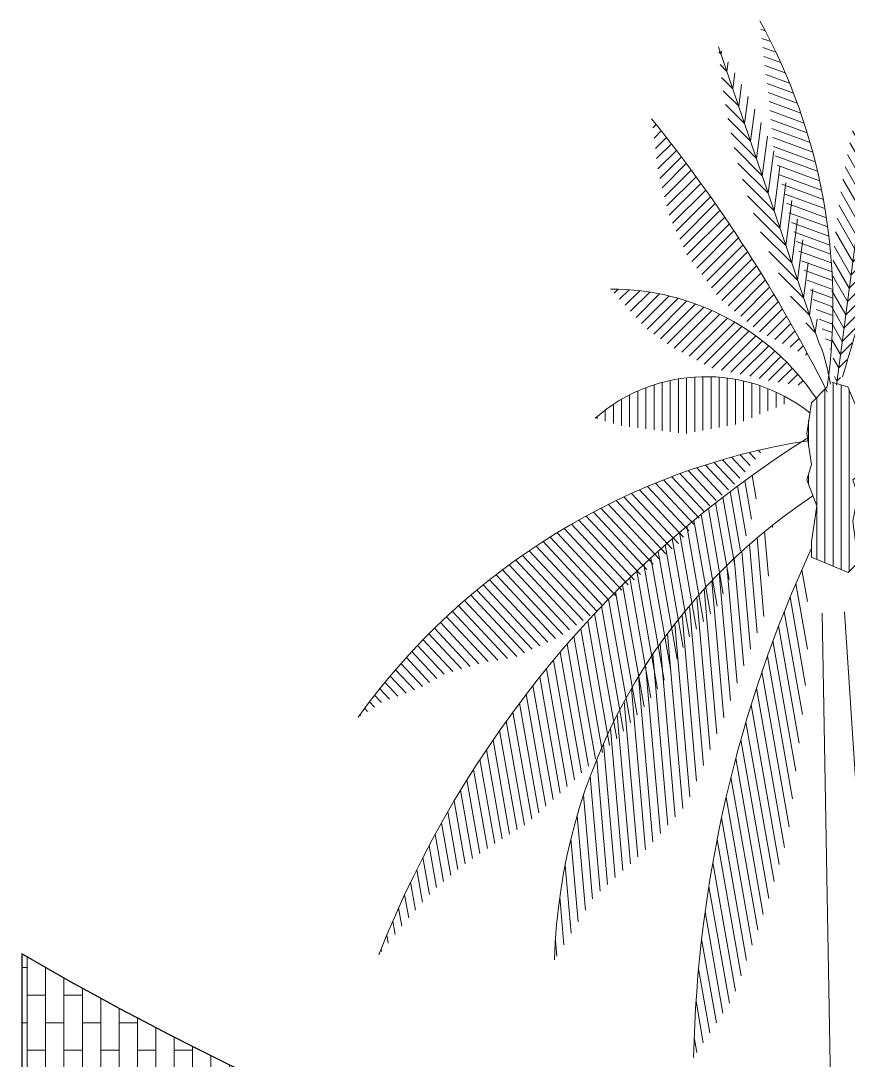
# Model space of a CAD drawing. Header units: inches. Extents: x 17.6 to 55, y 11.8 to 85.9.
# Drawn here: x 37.886 to 41.547, y 64.392 to 68.988 of the extents above; entities that cross this region are included whole.
import ezdxf

# ---------------------------------------------------------------- set-up
doc = ezdxf.new("R2010")
doc.units = ezdxf.units.IN
doc.header["$MEASUREMENT"] = 0
doc.layers.add('FURNITURE F 1 100', color=7, linetype='Continuous', lineweight=13, true_color=0x93979a)
doc.layers.add('HATCH F 1 100', color=7, linetype='Continuous', lineweight=0, true_color=0xc9c9c9)
doc.layers.add('TREE G 1 100', color=7, linetype='Continuous', lineweight=9, true_color=0xbed3d5, transparency=0.6)
doc.layers.add('WALL 1 100', color=250, linetype='Continuous', lineweight=30)

# ---------------------------------------------------------------- blocks, each defined once
blk = doc.blocks.new('*X33')
at = {"color": 0}
for p, q in [((18.75827172989085, 10.34624338374745), (18.75609835755581, 10.34841675608249)), ((18.76258618679213, 10.3136446555987), (18.75373331567674, 10.3224975267141)), ((18.7669006436934, 10.28104592744997), (18.75169846274007, 10.29624810840331)), ((18.77121510059468, 10.24844719930123), (18.75000563595022, 10.26965666394569)), ((18.77552955749595, 10.2158484711525), (18.74866760462644, 10.24271042402201)), ((18.77984401439722, 10.18324974300376), (18.74769817410432, 10.21539558329667)), ((18.7841584712985, 10.15065101485502), (18.74711230521826, 10.18769718093527)), ((18.78847292819977, 10.11805228670629), (18.74692625232405, 10.15959896258201)), ((18.79278738510105, 10.08545355855755), (18.74715772351088, 10.13108322014772)), ((18.79710184200232, 10.05285483040881), (18.74782606753376, 10.10213060487738)), ((18.8014162989036, 10.02025610226007), (18.74895249313526, 10.07271990802841)), ((18.80573075580487, 9.987657374111338), (18.75056032790708, 10.04282780200913)), ((18.81004521270615, 9.955058645962602), (18.75267532578796, 10.0124285328808)), ((18.81435966960742, 9.922459917813866), (18.75532603488195, 9.981493552539341)), ((18.8186741265087, 9.88986118966513), (18.75854424075437, 9.949991075419458)), ((18.82298858340997, 9.857262461516394), (18.76236550508877, 9.917885539837599)), ((18.82730304031125, 9.824663733367657), (18.7668298261005, 9.885136947578406)), ((18.83161749721252, 9.792065005218916), (18.77198245621058, 9.851700046220865)), ((18.8359319541138, 9.75946627707018), (18.77787492542542, 9.817523305758565)), ((18.84024641101507, 9.726867548921444), (18.78456633758414, 9.78254762235238)), ((18.84456086791635, 9.694268820772708), (18.79212503423332, 9.74670465445574)), ((18.84887532481762, 9.661670092623972), (18.80063076247376, 9.709914654967834)), ((18.8531897817189, 9.629071364475237), (18.81017754732187, 9.672083598872263)), ((18.85750423862017, 9.596472636326501), (18.82087757098443, 9.63309930396224)), ((18.86181869552145, 9.563873908177765), (18.83286652815675, 9.592826075542458)), ((18.86613315242272, 9.531275180029029), (18.8463112092432, 9.551097123208553)), ((18.870447609324, 9.498676451880288), (18.86142056341862, 9.507703497785663))]:
    blk.add_line(p, q, dxfattribs=at)
blk = doc.blocks.new('*X32')
at = {"color": 0}
for p, q in [((19.04660667632482, 10.3590503213306), (19.05762668276822, 10.36306127565742)), ((19.02055131946953, 10.30699983609305), (19.05251239573839, 10.31863271651003)), ((19.0331787854719, 10.33287941330164), (19.05506953925331, 10.34084699608372)), ((19.00867622353578, 10.28139409919459), (19.04995525222347, 10.29641843693633)), ((18.9975108628537, 10.25604668480195), (19.04739810870855, 10.27420415736263)), ((18.98701720918641, 10.23094375176884), (19.04484096519363, 10.25198987778894)), ((18.97716117906006, 10.2060728947253), (19.04228382167871, 10.22977559821524)), ((18.96791209031894, 10.18142294627993), (19.0397266781638, 10.20756131864155)), ((18.95112638950492, 10.13274633992329), (19.03501137014946, 10.1632779759799)), ((18.95924221213146, 10.15698381323545), (19.03722007467879, 10.18536543413438)), ((18.94354172775125, 10.10870219335846), (19.03280266562014, 10.14119051782542)), ((18.93646732559562, 10.08484376609906), (19.03059396109082, 10.11910305967094)), ((18.92988404806223, 10.06116409358347), (19.0283852565615, 10.09701560151646)), ((18.92377433212296, 10.03765678339224), (19.02617655203217, 10.07492814336197)), ((18.91812201951424, 10.01431595439838), (19.02268799297839, 10.0523748562564)), ((18.91291221222424, 9.991136184169038), (19.0170180538667, 10.02902761174013)), ((18.90813114701013, 9.968112463293501), (19.01134811475502, 10.00568036722385)), ((18.89980522078821, 9.922514963076988), (19.00000823653165, 9.958985878191307)), ((18.90376608597758, 9.945240155557377), (19.00567817564333, 9.98233312270758)), ((18.89623758848763, 9.89993289566325), (18.99433829741996, 9.935638633675032)), ((18.89305299728669, 9.877490243808287), (18.98866835830827, 9.912291389158758)), ((18.89024196090809, 9.855183554789516), (18.9824364729684, 9.888739612942167)), ((18.88779564033236, 9.83300961146696), (18.97620205145268, 9.865186913633057)), ((18.88570579196336, 9.810965413416994), (18.96996762993696, 9.841634214323946)), ((18.88396472138375, 9.789048160100743), (18.96373320842123, 9.818081515014836)), ((18.88256524199564, 9.767255235810483), (18.95749878690551, 9.794528815705727)), ((18.88150063794654, 9.745584196175813), (18.95126436538979, 9.770976116396616)), ((18.88076463082604, 9.724032756042227), (18.94394096362761, 9.74702706069209)), ((18.88035134969203, 9.702598778561544), (18.93643642089824, 9.723012075067306)), ((18.88025530404621, 9.681280265355815), (18.92893187816888, 9.698997089442521)), ((18.88047135942955, 9.660075347634788), (18.92142733543952, 9.674982103817735)), ((18.88099471535355, 9.638982278163532), (18.91392279271015, 9.65096711819295)), ((18.88182088531875, 9.617999423989788), (18.90641824998079, 9.626952132568164)), ((18.88294567870502, 9.597125259852573), (18.89891370725143, 9.602937146943379)), ((18.88436518434499, 9.576358362203376), (18.88824117341548, 9.577769106853378))]:
    blk.add_line(p, q, dxfattribs=at)
blk = doc.blocks.new('*X31')
at = {"color": 0}
for p, q in [((19.15528604524381, 10.30230914478823), (19.16039267097613, 10.30741577052056)), ((19.14081520924979, 10.25955403754675), (19.15764566916125, 10.27638449745821)), ((19.12634437325578, 10.21679893030528), (19.15416876422967, 10.24462332127917)), ((19.11187353726176, 10.1740438230638), (19.14990223955093, 10.21207252535296)), ((19.09740270126775, 10.13128871582232), (19.14477652322313, 10.1786625377777)), ((19.08293186527373, 10.08853360858084), (19.13870974131325, 10.14431148462037)), ((19.06846102927971, 10.04577850133937), (19.13160442527778, 10.10892189733743)), ((19.0539901932857, 10.00302339409789), (19.12334298527865, 10.07237618609084)), ((19.03951935729168, 9.960268286856408), (19.11378133074755, 10.03453026031227)), ((19.02504852129766, 9.917513179614929), (19.10273961525492, 9.99520427357218)), ((19.01057768530365, 9.874758072373453), (19.0899883387297, 9.954168725799503)), ((18.99610684930963, 9.832002965131974), (19.07522659105402, 9.911122706876357)), ((18.98163601331562, 9.789247857890496), (19.05804619770381, 9.865658042278689)), ((18.9671651773216, 9.746492750649017), (19.03786865432303, 9.817196227650452)), ((18.95269434132759, 9.70373764340754), (19.01382428091319, 9.764867582993151)), ((18.93822350533357, 9.660982536166063), (18.98449155619012, 9.707250587022616)), ((18.92375266933955, 9.618227428924584), (18.94722610310528, 9.641700862690316))]:
    blk.add_line(p, q, dxfattribs=at)
blk = doc.blocks.new('*X30')
at = {"color": 0}
for p, q in [((19.32006403473243, 10.09557806262795), (19.30224073130156, 10.11340136605882)), ((19.32330544125738, 10.12062092735047), (19.31478043768453, 10.12914593092331)), ((19.31682262820747, 10.07053519790544), (19.28977930557301, 10.0975785205399)), ((19.31033981515757, 10.02044946846042), (19.26509191416794, 10.06569736945005)), ((19.31358122168252, 10.04549233318293), (19.27739631313399, 10.08167724173146)), ((19.30607207441793, 9.996432937952596), (19.25286627648103, 10.04963873588949)), ((19.29442603932513, 9.951510430550474), (19.22865199475703, 10.01728447511857)), ((19.30024905687153, 9.973971684251536), (19.24071957558052, 10.03350116554254)), ((19.28278000423233, 9.906587923148354), (19.20475496594288, 9.984612961437806)), ((19.28860302177873, 9.929049176849414), (19.21666372517092, 10.00098847345722)), ((19.2745993193976, 9.88648433673562), (19.19292592424873, 9.968157731884494)), ((19.25682120081125, 9.847693912827044), (19.16950786304097, 9.935007250597325)), ((19.26571026010443, 9.867089124781332), (19.18117681541866, 9.951622569467094)), ((19.24793214151808, 9.82829870087275), (19.15791929907036, 9.918311543320465)), ((19.22690781725793, 9.792754482637978), (19.13498430668486, 9.88467799321105)), ((19.23902932608757, 9.8089172450558), (19.14641136394108, 9.901535207202286)), ((19.21478630842829, 9.776591720220155), (19.12363838505392, 9.86773964359453)), ((19.19054329076901, 9.74426619538451), (19.10119102405351, 9.833618462100011)), ((19.20266479959865, 9.760428957802333), (19.11237386564913, 9.850719891751854)), ((19.17842178193938, 9.728103432966687), (19.09009014497119, 9.816435069934869)), ((19.15309421162318, 9.696862460787948), (19.06813545964213, 9.781821212769001)), ((19.16630027310974, 9.711940670548865), (19.07907152237204, 9.799169421286559)), ((19.13772265100134, 9.683949750162336), (19.05728226974028, 9.764390131423397)), ((19.10697952975764, 9.65812432891111), (19.03582580910225, 9.7292780495665)), ((19.12235109037949, 9.671037039536722), (19.04651227536071, 9.746875854555505)), ((19.09160796913579, 9.645211618285497), (19.02522321364416, 9.711596373777128)), ((19.07623640851394, 9.632298907659886), (19.01470484192879, 9.693830474245038)), ((19.04178003261227, 9.610186741066634), (18.99392223395753, 9.658044539721375)), ((19.06061679058061, 9.619634254345762), (19.00427105735143, 9.675979987574934)), ((19.02294327464394, 9.600739227787505), (18.98365875664751, 9.640023745783926)), ((18.98526975870727, 9.58184420122925), (18.9633894354408, 9.603724524495718)), ((19.0041065166756, 9.591291714508378), (18.9734810213896, 9.621917209794377)), ((18.96643300073893, 9.572396687950121), (18.95338441757645, 9.585445271112608)), ((18.9475962427706, 9.562949174670994), (18.94346639832861, 9.56707901911298))]:
    blk.add_line(p, q, dxfattribs=at)
blk = doc.blocks.new('*X15')
at = {"color": 0}
for p, q in [((18.84, 9.032028664999366), (18.84, 9.476605261864687)), ((18.86, 9.035941383565632), (18.86, 9.489857345698478)), ((18.88, 9.044308466044065), (18.88, 9.495764754378152)), ((18.9, 9.052675548522497), (18.9, 9.47914144847032)), ((18.92, 9.061042631000928), (18.92, 9.459107365285236)), ((18.82, 9.2649663706656), (18.82, 9.42902657324236)), ((18.94, 9.339002954949544), (18.94, 9.40179140444776)), ((18.8, 9.279849953498907), (18.8, 9.319311126341045)), ((18.94, 9.244028560459244), (18.94, 9.271407124947252)), ((18.82, 9.212122731789874), (18.82, 9.222383129654887)), ((18.82, 9.052062748184452), (18.82, 9.064782720508463))]:
    blk.add_line(p, q, dxfattribs=at)
blk = doc.blocks.new('*X29')
at = {"color": 0}
for p, q in [((19.35070420981186, 9.640673818836582), (19.28325621543115, 9.7081218132173)), ((19.36417494692756, 9.655487352968347), (19.30645175949145, 9.713210540404457)), ((19.37764568404326, 9.670300887100113), (19.33046010307797, 9.717486468065399)), ((19.39111642115895, 9.685114421231878), (19.3553528927413, 9.720877949649527)), ((19.40458715827465, 9.699927955363647), (19.38121815028395, 9.723296963354345)), ((19.41805789539034, 9.714741489495411), (19.40816575011868, 9.72463363476708)), ((19.28786745969129, 9.590373483967314), (19.19755695865479, 9.68068398500381)), ((19.30418498785147, 9.602340227054595), (19.21800291902547, 9.68852229588059)), ((19.32050251601165, 9.614306970141879), (19.23907707945622, 9.695732406697301)), ((19.33682004417183, 9.62627371322916), (19.26081439541719, 9.702279361983802)), ((19.23352887301891, 9.5598592568973), (19.13971284012554, 9.653675289790673)), ((19.25191335047616, 9.569759050687514), (19.15843531901652, 9.663237082147157)), ((19.27029782793341, 9.579658844477727), (19.17770951563456, 9.67224715677657)), ((19.19675991810442, 9.540059669316872), (19.10385259005975, 9.632966997361539)), ((19.21514439556167, 9.549959463107086), (19.12152376715234, 9.643580091516414)), ((19.15441087125608, 9.525840173670288), (19.07001398528914, 9.610237059637225)), ((19.17760377978388, 9.530931536389952), (19.08668627141046, 9.621849044763367)), ((19.10802505420048, 9.515657448230959), (19.03811807311559, 9.585564429315854)), ((19.13121796272829, 9.520748810950623), (19.05382691118421, 9.598139862494701)), ((19.06163923714489, 9.50547472279163), (19.00811571996888, 9.558998239967632)), ((19.08483214567269, 9.510566085511295), (19.0228822168467, 9.57251601433728)), ((19.01472935755247, 9.495816059889119), (18.97998413639928, 9.53056128104231)), ((19.03844632861709, 9.500383360071966), (18.99381653118729, 9.54501315750177)), ((18.96538205231424, 9.488594822632432), (18.953725332803, 9.50025154214367)), ((18.99005570493335, 9.492205441260776), (18.96661955024492, 9.515641595949207))]:
    blk.add_line(p, q, dxfattribs=at)
blk = doc.blocks.new('*X25')
at = {"color": 0}
for p, q in [((19.1, 9.400316723594088), (19.1, 9.499218767040722)), ((19.12, 9.392600055252796), (19.12, 9.503309003737899)), ((19.14, 9.388850026975451), (19.14, 9.506383582289162)), ((19.16, 9.385099998698106), (19.16, 9.508465248246571)), ((19.18, 9.381349970420763), (19.18, 9.509569016391495)), ((19.2, 9.377599942143418), (19.2, 9.509702725060828)), ((19.22, 9.373849913866074), (19.22, 9.508867318067717)), ((19.24, 9.37009988558873), (19.24, 9.507056878304248)), ((19.26, 9.371552506109541), (19.26, 9.504258415855752)), ((19.28, 9.374052524961103), (19.28, 9.500451392636222)), ((19.04, 9.425675135550353), (19.04, 9.480489340839108)), ((19.06, 9.417222331564933), (19.06, 9.487856024105518)), ((19.08, 9.408769527579508), (19.08, 9.494081520007606)), ((19.3, 9.376552543812666), (19.3, 9.4956069419249)), ((19.32, 9.37905256266423), (19.32, 9.489686710793277)), ((19.34, 9.381552581515791), (19.34, 9.482641210512826)), ((19.36, 9.384052600367355), (19.36, 9.474407495297413)), ((19, 9.442580743521196), (19, 9.46204579507502)), ((19.02, 9.434127939535776), (19.02, 9.471914280919766)), ((19.38, 9.386552619218918), (19.38, 9.46490588686554)), ((19.4, 9.389052638070481), (19.4, 9.454035291257199)), ((19.42, 9.394661182981014), (19.42, 9.44166635671192)), ((19.44, 9.400513528377244), (19.44, 9.427631177228184)), ((19.46, 9.406365873773474), (19.46, 9.411707192804236))]:
    blk.add_line(p, q, dxfattribs=at)
blk = doc.blocks.new('*X17')
at = {"color": 0}
for p, q in [((19.05805586404691, 9.32286655535796), (19.06355334850517, 9.328761885674849)), ((19.07076116759135, 9.307165741617588), (19.08589319723618, 9.323392856727873)), ((19.08346647113579, 9.291464927877218), (19.10799020983071, 9.317763417906479)), ((19.09617177468023, 9.275764114136848), (19.12984973079946, 9.311879300496702)), ((19.10937071398076, 9.260592659935467), (19.15147678629501, 9.305745894387302)), ((19.12260885382562, 9.245463243171232), (19.17287610671934, 9.299368272313352)), ((19.13737000202567, 9.231967052912205), (19.19405214717826, 9.292751211790922)), ((19.15242903229643, 9.218790302065097), (19.2150091060238, 9.285899215001365)), ((19.1674880625672, 9.205613551217986), (19.23575094169426, 9.27881652685005)), ((19.18254709283796, 9.192436800370878), (19.25628138803421, 9.271507151395062)), ((19.19615486731683, 9.1777037682223), (19.27660396825433, 9.26397486681729)), ((19.20893512610445, 9.162083334139368), (19.2967220076706, 9.25622323908154)), ((19.22171538489208, 9.146462900056438), (19.31663864534593, 9.248255634420675)), ((19.23449564367969, 9.130842465973508), (19.33635684474223, 9.240075230758505)), ((19.24727590246732, 9.115222031890577), (19.35587940347838, 9.231685028173976)), ((19.26024727209238, 9.099806539089872), (19.3752089622786, 9.223087858497118)), ((19.27575888501929, 9.087115123721915), (19.394348013186, 9.214286394117)), ((19.29127049794621, 9.074423708353958), (19.41329890710781, 9.205283156072943)), ((19.30678211087312, 9.061732292986001), (19.43206386075121, 9.196080521492407)), ((19.32229372380003, 9.049040877618044), (19.45064496300277, 9.186680730431954)), ((19.33780533672694, 9.036349462250087), (19.4690441807981, 9.177085892171807)), ((19.35325971736068, 9.023596672761716), (19.48726336452402, 9.167297991008878)), ((19.36864800280501, 9.010773004860358), (19.50530425299063, 9.157318891588725)), ((19.38403628824935, 8.997949336959001), (19.52316847800713, 9.147150343812461)), ((19.39942457369369, 8.985125669057643), (19.54085756859129, 9.136793987350918)), ((19.41481285913802, 8.972302001156287), (19.55837295483995, 9.126251355795182)), ((19.43020114458236, 8.959478333254928), (19.57571597148462, 9.11552388046957)), ((19.4455894300267, 8.946654665353572), (19.59288786115405, 9.104612893930272)), ((19.46097771547103, 8.933830997452215), (19.60988977736342, 9.093519633170873)), ((19.47737401289675, 8.922088290059019), (19.62672278724762, 9.08224524255343)), ((19.49409144357602, 8.910689955918686), (19.64338787405442, 9.070790776482088)), ((19.5108088742553, 8.899291621778355), (19.65988593941155, 9.05915720183423)), ((19.52752630493457, 8.887893287638024), (19.67621780538047, 9.047345400162829)), ((19.54424373561385, 8.876494953497692), (19.69238421630783, 9.035356169681938)), ((19.56227896738821, 8.866509788017773), (19.70838584048469, 9.023190227045978)), ((19.58136296990412, 8.857649291465068), (19.72422327162235, 9.01084820893238)), ((19.60044697242002, 8.84878879491236), (19.73989703015246, 8.998330673435763)), ((19.61953097493592, 8.839928298359656), (19.75540756435821, 8.985638101280985)), ((19.63861497745183, 8.83106780180695), (19.77075525134225, 8.972770896861126)), ((19.65769897996773, 8.822207305254244), (19.78594039783644, 8.959729389105847)), ((19.68038388297138, 8.817208301712506), (19.80096324085749, 8.94651383218444)), ((19.70422069240173, 8.813444566579644), (19.81582394821156, 8.93312440604699)), ((19.72805750183208, 8.809680831446782), (19.83052261885067, 8.919561216806535)), ((19.75047510123666, 8.80439517988933), (19.84505928308241, 8.905824296963996)), ((19.77197420377453, 8.798124561031756), (19.85943390263411, 8.891913605476962)), ((19.79347330631239, 8.791853942174182), (19.87364637057183, 8.877829027672801)), ((19.81497240885026, 8.78558332331661), (19.88769651107359, 8.863570375005548)), ((19.83577793886155, 8.778568938983412), (19.90158407905599, 8.849137384655421)), ((19.85371546953244, 8.768479001897182), (19.9153087596521, 8.834529718968986)), ((19.87165300020332, 8.758389064810952), (19.92887016753817, 8.819746964737096)), ((19.8895905308742, 8.748299127724723), (19.94226784610573, 8.804788632307122)), ((19.90919016770911, 8.73999158128153), (19.95550126647494, 8.78965415452487)), ((19.92961177223802, 8.732565487274044), (19.96856982634414, 8.7743428855009)), ((19.95003337676694, 8.725139393266561), (19.9814728486697, 8.758854099194787)), ((19.97045498129585, 8.717713299259078), (19.99420958016929, 8.743186987810143)), ((19.98961170620629, 8.70893078792679), (20.00677918964086, 8.727340659991878)), ((20.006956023241, 8.698204707098766), (20.01918076608809, 8.711314138816078)), ((20.02430034027571, 8.687478626270744), (20.03141331664261, 8.695106359561754)), ((20.04164465731042, 8.67675254544272), (20.04347576427129, 8.678716167252267))]:
    blk.add_line(p, q, dxfattribs=at)
blk = doc.blocks.new('*X24')
at = {"color": 0}
for p, q in [((18.75090926832464, 9.00505127441156), (18.75053877642815, 9.00606919253125)), ((18.75919195738794, 8.923818685234542), (18.74661663594088, 8.958369096952705)), ((18.76747464645123, 8.842586096057522), (18.74269449545361, 8.91066900137416)), ((18.77299562376295, 8.768941247556995), (18.73877235496633, 8.862968905795613)), ((18.77299562376295, 8.710465159553724), (18.73485021447906, 8.81526881021706)), ((18.77299562376295, 8.651989071550464), (18.73092807399178, 8.767568714638514)), ((18.77299562376295, 8.593512983547207), (18.72700593350451, 8.719868619059968)), ((18.77299562376295, 8.535036895543946), (18.72308379301723, 8.672168523481423)), ((18.77299562376295, 8.476560807540686), (18.71916165252996, 8.624468427902876)), ((18.77299562376295, 8.418084719537426), (18.71523951204269, 8.576768332324331)), ((18.77141581307689, 8.363949125721101), (18.71131737155541, 8.529068236745786)), ((18.76829668881433, 8.31404276119771), (18.70739523106814, 8.48136814116724)), ((18.76517756455176, 8.264136396674319), (18.70347309058086, 8.433668045588695)), ((18.7620584402892, 8.21423003215092), (18.69955095009359, 8.38596795001014)), ((18.75589292979806, 8.172693545001477), (18.69562880960632, 8.338267854431594)), ((18.7484519242037, 8.134661451846739), (18.69170666911904, 8.290567758853049)), ((18.74101091860935, 8.096629358692002), (18.68778452863177, 8.242867663274502)), ((18.733569913015, 8.058597265537264), (18.68386238814449, 8.195167567695957)), ((18.72612890742064, 8.020565172382527), (18.67994024765722, 8.14746747211741)), ((18.71545859749193, 7.991405519966996), (18.67601810716994, 8.099767376538866)), ((18.70452337158549, 7.962973718218312), (18.67209596668267, 8.05206728096032)), ((18.69358814567905, 7.934541916469623), (18.66817382619539, 8.004367185381765)), ((18.68290941017162, 7.905405413141341), (18.66425168570812, 7.95666708980322)), ((18.67280249926127, 7.874697834644721), (18.66032954522084, 7.908966994224675)), ((18.66269558835091, 7.843990256148101), (18.65640740473357, 7.861266898646129)), ((18.65258867744056, 7.81328267765148), (18.6524852642463, 7.813566803067584))]:
    blk.add_line(p, q, dxfattribs=at)
blk = doc.blocks.new('*X19')
at = {"color": 0}
for p, q in [((18.9431790940524, 8.95713194010551), (18.95694422196588, 9.035197859785965)), ((18.94295620444986, 8.840692460691994), (18.97138338628293, 9.001911020204854)), ((18.94743800917976, 8.750934628712882), (18.98568694228982, 8.967855107679718)), ((18.95515684142626, 8.679534892038221), (18.99984724955542, 8.932986791172436)), ((18.96313165214517, 8.609586881420382), (19.01385585535865, 8.897258132919635)), ((18.97133132329731, 8.54091411768951), (19.02770336775074, 8.860615868532937)), ((18.97953099444945, 8.472241353958637), (19.04137930182341, 8.823000535142706)), ((18.9877306656016, 8.403568590227765), (19.05487189191739, 8.784345406379394)), ((18.99913364464104, 8.353062688280765), (19.06816786005327, 8.744575179079739)), ((19.01207168485382, 8.311262550858087), (19.08125212740669, 8.703604336981304)), ((19.02500972506659, 8.269462413435411), (19.09410745068409, 8.661335088506867)), ((19.03794776527937, 8.227662276012735), (19.10671395799555, 8.617654734568339)), ((19.05139259691522, 8.18873629557412), (19.1190485479861, 8.572432260871306)), ((19.0650499640462, 8.151015663824998), (19.13108409943929, 8.525513855354003)), ((19.07870733117717, 8.113295032075875), (19.14278841262992, 8.476716904300277)), ((19.09236469830815, 8.075574400326754), (19.15412276183914, 8.425821783244862)), ((19.10602206543913, 8.037853768577632), (19.16503986856491, 8.372560362478662)), ((19.1196794325701, 8.00013313682851), (19.17548098369911, 8.316599459252938)), ((19.13481605580694, 7.970801783339136), (19.18537154674523, 8.257516219979289)), ((19.15083292267342, 7.94646253954335), (19.19461446815108, 8.194760022445596)), ((19.1668497895399, 7.92212329574756), (19.20307921761794, 8.127590592541699)), ((19.18286665640638, 7.897784051951774), (19.21058298721833, 8.054971174992138)), ((19.19888352327285, 7.873444808155988), (19.21685549435386, 7.975368921010407)), ((19.21490039013933, 7.849105564360203), (19.22146573477336, 7.886339484022705))]:
    blk.add_line(p, q, dxfattribs=at)
blk = doc.blocks.new('*X20')
at = {"color": 0}
for p, q in [((19.02893931459407, 9.13913909051728), (19.02942094469211, 9.144644147728423)), ((19.03856200509348, 9.019652681305338), (19.04817348927612, 9.129512448220085)), ((19.04996254644542, 8.92048720032436), (19.06688220030217, 9.11387972885169)), ((19.06653498959368, 8.880436827380157), (19.08554546914288, 9.09772760292805)), ((19.08310743274194, 8.840386454435953), (19.10416154269476, 9.081036032384784)), ((19.09959459956319, 8.799361368613749), (19.12272850554551, 9.06378312395891)), ((19.11595048614822, 8.756835742825285), (19.14124425913465, 9.04594489099434)), ((19.13230637273325, 8.714310117036822), (19.15970649726419, 9.027494973527705)), ((19.14866225931828, 8.671784491248358), (19.17811267714603, 9.008404307357758)), ((19.16527592936892, 8.632205343954638), (19.19645998494864, 8.988640730242984)), ((19.18196708920256, 8.593511908933442), (19.21474529450776, 8.968168509962588)), ((19.1986582490362, 8.554818473912253), (19.2329651174637, 8.946947774382524)), ((19.21534940886983, 8.516125038891062), (19.25111554253917, 8.92493381739916)), ((19.23204056870347, 8.477431603869872), (19.2691921609134, 8.902076245960247)), ((19.24962650513719, 8.448965512186964), (19.2871899735821, 8.878317921185403)), ((19.26791794548852, 8.4285633671821), (19.30510327507274, 8.853593629225202)), ((19.28620938583985, 8.408161222177236), (19.32292550567385, 8.827828392234363)), ((19.30450082619117, 8.38775907717237), (19.34064906105977, 8.800935292372902)), ((19.32279226654251, 8.367356932167503), (19.35826504322293, 8.772812624948875)), ((19.34108370689384, 8.346954787162638), (19.37576292889964, 8.743340108508002)), ((19.35966689317474, 8.329887313391922), (19.39313011931874, 8.712373738436979)), ((19.37826842645144, 8.313029546742772), (19.41035131469066, 8.679738637340666)), ((19.39686995972814, 8.296171780093623), (19.42740762185862, 8.645218855449109)), ((19.41547149300484, 8.279314013444473), (19.44427524087484, 8.608542358114187)), ((19.43407302628154, 8.262456246795324), (19.46092345817486, 8.56935808768775)), ((19.45267455955824, 8.245598480146175), (19.47731143732148, 8.527199281556731)), ((19.47113573497587, 8.227136415826699), (19.49338278652338, 8.48142137859693)), ((19.48874373296691, 8.198922488897773), (19.50905566461164, 8.431088929967162)), ((19.50635173095795, 8.170708561968846), (19.52420290324572, 8.374748394883675)), ((19.52395972894898, 8.14249463503992), (19.53860608027923, 8.30990319678922)), ((19.54156772694002, 8.114280708110995), (19.55182335264542, 8.231503046321327)), ((19.55917572493106, 8.086066781182069), (19.56260903387078, 8.125309681934668))]:
    blk.add_line(p, q, dxfattribs=at)
blk = doc.blocks.new('*X18')
at = {"color": 0}
for p, q in [((19.06888632534119, 9.209351436856617), (19.07907598242777, 9.26713985383985)), ((19.08041473661175, 9.159556896441558), (19.09708395807352, 9.254092749064885)), ((19.09349629390617, 9.118570684834827), (19.1150555911207, 9.240839535171334)), ((19.10737903527998, 9.082128213931655), (19.13299042132313, 9.2273776019734)), ((19.12135391642589, 9.046208293642916), (19.15088797055452, 9.213704237882231)), ((19.13552787600364, 9.011417403245348), (19.16874774198207, 9.19981662521894)), ((19.14970183558139, 8.976626512847782), (19.18656921918623, 9.185711835222754)), ((19.16457829190223, 8.945819679457621), (19.20435186522249, 9.171386822730057)), ((19.18157445563946, 8.927034304200914), (19.22209512162051, 9.156838420498051)), ((19.19857061937668, 8.908248928944209), (19.23979840731537, 9.142063333143966)), ((19.21556678311391, 8.889463553687506), (19.25746111750558, 9.127058130668003)), ((19.23256294685113, 8.8706781784308), (19.27508262243136, 9.111819241525007)), ((19.24818994977596, 8.844127906350593), (19.29266226606665, 9.096342945206285)), ((19.26353719878843, 8.815991070993324), (19.31019936471716, 9.080625364288911)), ((19.27888444780091, 8.787854235636056), (19.32769320551632, 9.064662455905589)), ((19.29504219104203, 8.764313941462635), (19.34514304480976, 9.048450002582864)), ((19.3114849565373, 8.742390088817302), (19.36254810641834, 9.031983602390055)), ((19.32792772203257, 8.720466236171973), (19.37990757976826, 9.015258658334734)), ((19.34441736151467, 8.698808219116016), (19.3972206178758, 8.998270366933465)), ((19.36120973985892, 8.678867119465004), (19.41448633517255, 8.981013705878357)), ((19.37800211820316, 8.658926019813991), (19.4317038051557, 8.963483420710695)), ((19.39479449654741, 8.63898492016298), (19.44887205784556, 8.945674010402453)), ((19.41179246732763, 8.620209793156388), (19.46599007703111, 8.92757971173446)), ((19.42914350333288, 8.603436998541584), (19.4830567972812, 8.909194482346415)), ((19.44649453933812, 8.586664203926777), (19.50007110069684, 8.890511982318095)), ((19.46384557534337, 8.569891409311971), (19.51703181337655, 8.871525554123421)), ((19.48119661134861, 8.553118614697167), (19.53393770156319, 8.85222820077797)), ((19.49854764735385, 8.536345820082364), (19.55078746743649, 8.832612561977152)), ((19.51589868335909, 8.519573025467558), (19.56757974451051, 8.812670887994155)), ((19.53330693828376, 8.503124735470239), (19.58431309258989, 8.792395011075179)), ((19.55076512547615, 8.486959625435027), (19.6009859922318, 8.771776314031802)), ((19.56822331266853, 8.470794515399815), (19.61759683865322, 8.7508056956872)), ((19.58568149986092, 8.454629405364601), (19.63414393501379, 8.729473532781475)), ((19.60313968705331, 8.438464295329386), (19.65062548499425, 8.707769637881894)), ((19.62059787424569, 8.422299185294174), (19.66703958457782, 8.68568321277272)), ((19.63841475562867, 8.408168331100855), (19.68338421292714, 8.663202796715781)), ((19.65672465899941, 8.396833543543462), (19.69965722223188, 8.640316208873362)), ((19.67503456237016, 8.385498755986069), (19.71585632638111, 8.617010484066117)), ((19.69334446574091, 8.374163968428677), (19.73197908828948, 8.59327180089621)), ((19.71165436911166, 8.362829180871284), (19.74802290567594, 8.569085401094418)), ((19.72979759235376, 8.350549103330616), (19.76398499505713, 8.544435498742162)), ((19.74791976289457, 8.338149629987829), (19.77986237367307, 8.519305177767073)), ((19.76604193343537, 8.325750156645045), (19.79565183900839, 8.493676275801867)), ((19.78416410397618, 8.313350683302259), (19.8113499455052, 8.467529252116769)), ((19.80195950233608, 8.299097992830708), (19.82695297798129, 8.440843036866475)), ((19.8196423601047, 8.284207052949927), (19.84245692116403, 8.413594858308244)), ((19.83732521787332, 8.269316113069147), (19.85785742462138, 8.385760043916042)), ((19.85500807564195, 8.254425173188366), (19.87314976220886, 8.357311790392464)), ((19.87232523381457, 8.23746024783735), (19.88832878494389, 8.328220896406377)), ((19.88927203928212, 8.218394947923162), (19.90338886595447, 8.298455450380722)), ((19.90621884474967, 8.199329648008979), (19.91832383580564, 8.267980463711364)), ((19.92316565021721, 8.180264348094795), (19.9331269060612, 8.236757437263337)), ((19.93988778588444, 8.15992488242665), (19.9477905783485, 8.204743845652304)), ((19.95654094170919, 8.139194212631931), (19.96230653541134, 8.171892519374266)), ((19.97319409753393, 8.118463542837214), (19.97666550957987, 8.138150898861698)), ((19.98984725335868, 8.097732873042496), (19.99085712264798, 8.103460126383085))]:
    blk.add_line(p, q, dxfattribs=at)

msp = doc.modelspace()

# ---------------------------------------------------------------- hatches: boundary and pattern name
at = {"layer": 'HATCH F 1 100'}
h = msp.add_hatch(dxfattribs=at)
h.set_pattern_fill('AR-BRSTD', color=256, scale=0.0012, angle=90, style=0)
h.set_pattern_definition([(90, (-1398.889507911058, -763.1572480572604), (-0.08129015999999999, 4.977586712308809e-18), []), (180, (-1398.889507911058, -763.1572480572604), (-0.08129016, -0.12192), [0.08129015999999999, -0.08129015999999999])])
edge = h.paths.add_edge_path()
edge.add_line((37.88996586928279, 64.86239664625006), (37.88937172728693, 62.16239664625024))
edge.add_line((37.88937172728693, 62.16239664625024), (45.45680957892405, 62.16239664624979))
edge.add_line((45.45680957892405, 62.16239664624979), (45.45680957892382, 62.86239664629281))
edge.add_arc((45.31830711975269, 77.65266434712524), 14.79091618506046, 239.8528049786992, 270.53652676008153, ccw=False)

# ---------------------------------------------------------------- linework, layer by layer
at = {"layer": 'FURNITURE F 1 100', "lineweight": 9}
msp.add_line((37.88996586928279, 64.86239664625006), (37.88996586928279, 62.16239664625024), dxfattribs=at)
at = {"layer": 'FURNITURE F 1 100'}
msp.add_arc((45.318307119973, 77.65266434764428), 14.79091618561994, 239.8528049789707, 270.5365267592021, dxfattribs=at)
at = {"layer": 'TREE G 1 100'}
for p, q in [((41.7011382319251, 68.93886425478578), (41.49449290434673, 67.3775148170516)), ((41.41893866968844, 67.5564055955526), (40.97317032342558, 68.87345966604377))]:
    msp.add_line(p, q, dxfattribs=at)
for points in [[(41.47484473609889, 67.39089429112661), (41.54523290530729, 67.37010370703999), (41.61313458303853, 67.20857006795447), (41.58975543832862, 67.1173291856139), (41.65759720590854, 67.02616596458049), (41.56643398487536, 66.95832419700034), (41.5899484821493, 66.89058006077809), (41.56658930749013, 66.77588237242023), (41.59020143612175, 66.5934605178904), (41.54593185707331, 66.54911549642858), (41.3842828354736, 66.61674203124264), (41.38422514421696, 66.68450613751517), (41.40754659767022, 66.84351112612873), (41.3631416660573, 66.95815112322995), (41.38393446903815, 67.02593298065855), (41.36296637339179, 67.16404975382781), (41.38370148511599, 67.29959571752894), (41.45401199301701, 67.37002604573283)], [(41.5308255933423, 66.3754352641574), (41.59101577040151, 65.45694409473342), (41.59594837286336, 59.66311300841787)], [(41.43125413876528, 66.36901786507084), (41.47775592567628, 63.79141323613518), (41.45915760935073, 61.14598902856412), (41.3900497422655, 59.6629377157528)]]:
    msp.add_lwpolyline(points, dxfattribs=at)
for centre, radius, start, end in [((38.87445370390328, 67.73087647889676), 2.604675412033401, 352.0366576953047, 28.86539381703685), ((51.72636480400429, 64.4766742054853), 10.61906684583009, 156.3364037032412, 163.9399020167546), ((35.51770311138667, 64.38141127899868), 6.635673437361209, 26.54183242880627, 38.97623625758801), ((40.49909529100155, 66.71085494151654), 1.091011896172872, 33.94601941030496, 90.24022912102672), ((40.59035665205279, 67.24647916264846), 0.8876536346646792, 8.738872715685027, 20.50235209236853), ((40.91660745071336, 66.67097446129762), 0.74372425168917, 51.76383180642129, 131.1469196821481), ((41.83736592710643, 64.1369548107443), 3.031093000146592, 98.90980264178637, 144.2301501062665), ((43.89681181156398, 63.11293996875881), 4.758388385006068, 122.1742933500246, 158.4797858358004), ((42.79377021814066, 64.76096492665303), 2.548025241521281, 123.4190164566468, 178.3201078659401), ((46.51563834707981, 64.28026011610288), 5.654684274850593, 155.1564077669501, 178.7508013731469)]:
    msp.add_arc(centre, radius, start, end, dxfattribs=at)
at = {"layer": 'WALL 1 100'}
msp.add_lwpolyline([(37.88996586928279, 64.86239664625006), (37.88937172728693, 62.16239664625024), (45.45680957892405, 62.16239664624979), (45.45680957892382, 62.86239664629281, -0.1346887058288746), (37.88996586928279, 64.86239664625006, 1.798632872379327)], format="xyb", dxfattribs=at)

# ---------------------------------------------------------------- block references
at = {"layer": 'TREE G 1 100', "extrusion": (0, 0, -1), "xscale": 1.800000000000182, "yscale": 1.800000000000182, "zscale": -1.8}
for name in ['*X32', '*X33', '*X31', '*X30', '*X29', '*X25', '*X15', '*X17', '*X18', '*X20', '*X19']:
    msp.add_blockref(name, (-75.46357800211986, 50.29711966640704), dxfattribs=at)
at = {"layer": 'TREE G 1 100'}
for name, p, xscale, yscale, zscale, rotation in [('*X33', (4.25160616358967, 59.7220574109194), 1.799999999999953, 1.799999999999953, 1.799999999999953, 344.9213883349968), ('*X31', (24.85485361412016, 33.16815899396985), 1.80000000000005, 1.80000000000005, 1.80000000000005, 37.39766891496533), ('*X24', (11.06293463440439, 45.00177659223843), 1.800000000000069, 1.800000000000069, 1.800000000000069, 9.401142424824217)]:
    msp.add_blockref(name, p, dxfattribs=dict(at, xscale=xscale, yscale=yscale, zscale=zscale, rotation=rotation))

doc.saveas('drawing.dxf')
